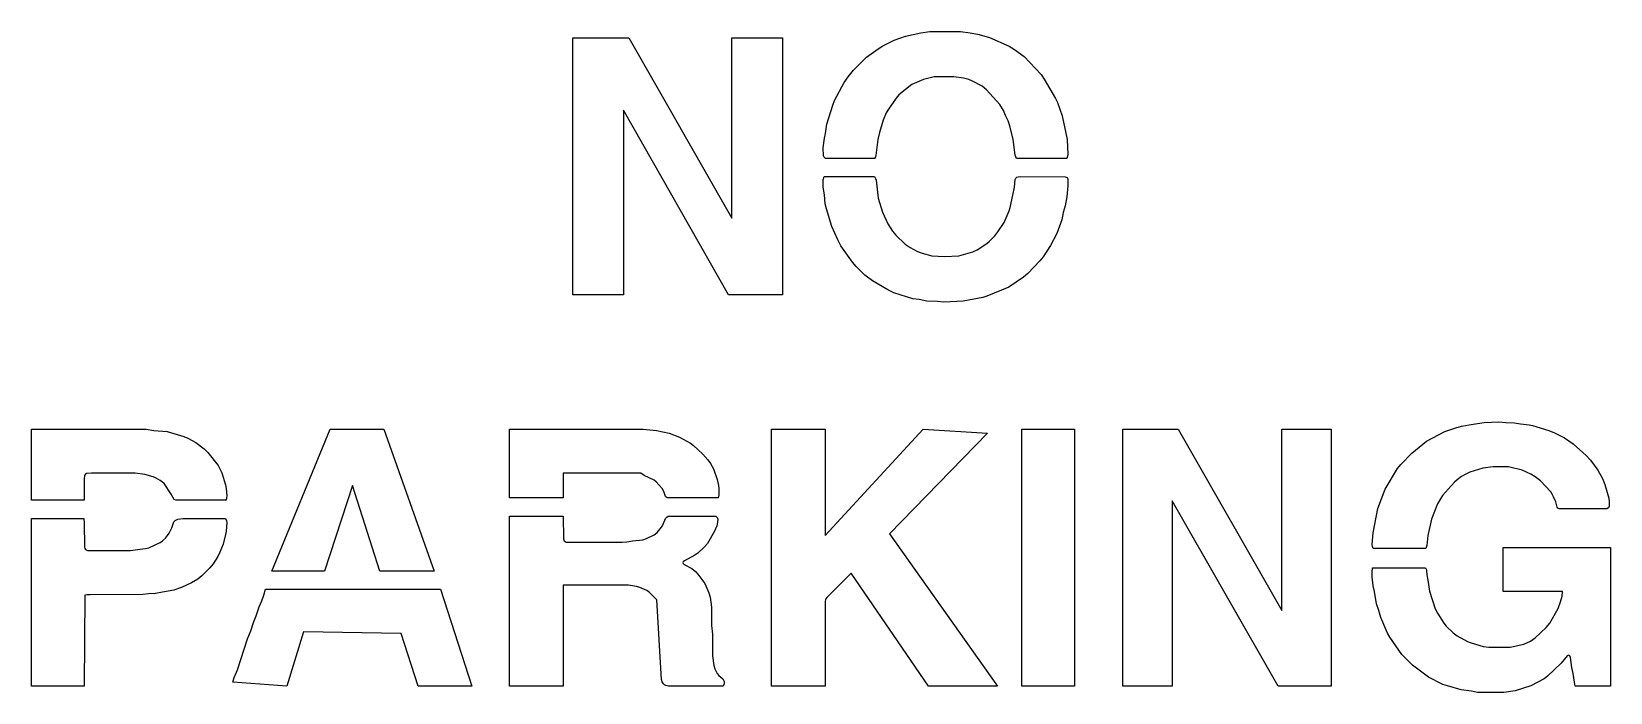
# Model space of a CAD drawing. Header units: inches. Extents: x 3 to 46, y 3 to 21.
import ezdxf

# ---------------------------------------------------------------- set-up
doc = ezdxf.new("R2010")
doc.units = ezdxf.units.IN
doc.header["$MEASUREMENT"] = 0
doc.layers.add('CUT', color=1, linetype='Continuous')

msp = doc.modelspace()

# ---------------------------------------------------------------- linework, layer by layer
at = {"layer": 'CUT'}
for points in [[(17.743, 20.826), (19.264, 20.826), (22.072, 15.915), (22.072, 20.826), (23.447, 20.826), (23.447, 13.83), (21.984, 13.83), (19.118, 18.857), (19.118, 13.83), (17.743, 13.83)], [(31.221, 17.653), (31.217, 17.606), (31.199, 17.547), (29.824, 17.547), (29.788, 17.635), (29.738, 18.059), (29.646, 18.43), (29.596, 18.572), (29.526, 18.716), (29.472, 18.852), (29.374, 19.016), (29.01, 19.411), (28.947, 19.468), (28.885, 19.51), (28.63, 19.648), (28.522, 19.694), (28.378, 19.733), (28.122, 19.771), (27.585, 19.768), (27.288, 19.696), (26.971, 19.557), (26.619, 19.277), (26.544, 19.187), (26.334, 18.888), (26.278, 18.784), (26.19, 18.588), (26.092, 18.252), (26.05, 18.061), (25.997, 17.628), (25.98, 17.586), (25.957, 17.547), (24.624, 17.547), (24.582, 17.576), (24.565, 17.612), (24.56, 17.831), (24.594, 18.097), (24.621, 18.228), (24.658, 18.482), (24.818, 18.994), (24.868, 19.124), (25.135, 19.615), (25.236, 19.767), (25.383, 19.952), (25.735, 20.299), (26.056, 20.533), (26.183, 20.613), (26.491, 20.765), (26.805, 20.878), (27.219, 20.964), (27.463, 20.999), (28.3, 21), (28.565, 20.965), (28.812, 20.916), (29.085, 20.839), (29.624, 20.599), (29.769, 20.508), (30.03, 20.319), (30.496, 19.829), (30.582, 19.706), (30.891, 19.177), (30.937, 19.069), (31.065, 18.704), (31.2, 18.059)], [(24.955, 15.329), (24.791, 15.691), (24.649, 16.176), (24.618, 16.311), (24.593, 16.557), (24.56, 16.76), (24.561, 16.961), (24.584, 17.05), (25.961, 17.05), (25.987, 16.999), (26, 16.954), (26.061, 16.466), (26.171, 16.084), (26.319, 15.762), (26.45, 15.566), (26.535, 15.456), (26.788, 15.209), (26.924, 15.122), (27.13, 15.009), (27.252, 14.967), (27.521, 14.894), (27.865, 14.873), (28.254, 14.892), (28.635, 15), (28.749, 15.059), (29.012, 15.225), (29.093, 15.295), (29.236, 15.44), (29.316, 15.541), (29.486, 15.802), (29.624, 16.116), (29.652, 16.208), (29.728, 16.548), (29.768, 16.76), (29.792, 16.969), (29.807, 17.011), (29.83, 17.033), (29.872, 17.046), (29.944, 17.049), (31.154, 17.045), (31.2, 17.026), (31.219, 16.992), (31.227, 16.797), (31.193, 16.499), (31.154, 16.254), (31.099, 16.069), (31.057, 15.872), (30.919, 15.499), (30.754, 15.173), (30.553, 14.868), (30.458, 14.752), (30.134, 14.408), (30.016, 14.315), (29.619, 14.041), (29.014, 13.789), (28.911, 13.761), (28.368, 13.655), (27.845, 13.631), (27.672, 13.652), (27.383, 13.659), (27.175, 13.703), (27.005, 13.722), (26.483, 13.884), (26.32, 13.966), (25.901, 14.207), (25.697, 14.364), (25.459, 14.597), (25.356, 14.72), (25.038, 15.167)], [(39.519, 6.973), (39.514, 7.029), (39.534, 7.349), (39.666, 8.006), (39.866, 8.539), (40.204, 9.101), (40.293, 9.208), (40.588, 9.521), (40.993, 9.84), (41.486, 10.103), (41.79, 10.21), (41.944, 10.255), (42.265, 10.311), (42.563, 10.352), (42.96, 10.37), (43.153, 10.348), (43.388, 10.343), (43.55, 10.314), (43.784, 10.29), (43.879, 10.272), (44.32, 10.134), (44.478, 10.068), (44.746, 9.931), (44.987, 9.77), (45.337, 9.451), (45.457, 9.329), (45.659, 9.051), (45.78, 8.824), (45.846, 8.665), (45.958, 8.295), (45.97, 8.189), (45.966, 8.076), (45.946, 8.031), (45.903, 8.004), (44.602, 8.004), (44.572, 8.023), (44.551, 8.046), (44.509, 8.188), (44.454, 8.327), (44.416, 8.403), (44.373, 8.464), (44.095, 8.762), (43.949, 8.872), (43.829, 8.943), (43.597, 9.053), (43.228, 9.141), (42.81, 9.144), (42.523, 9.104), (42.174, 8.997), (42.048, 8.938), (41.947, 8.878), (41.825, 8.79), (41.753, 8.725), (41.504, 8.458), (41.43, 8.366), (41.292, 8.137), (41.125, 7.723), (41.027, 7.278), (41, 7.004), (40.97, 6.921), (39.534, 6.921)], [(7.144, 9.975), (7.252, 9.927), (7.477, 9.803), (7.703, 9.638), (7.799, 9.538), (8.078, 9.184), (8.131, 9.091), (8.179, 8.983), (8.281, 8.655), (8.299, 8.55), (8.314, 8.358), (8.312, 8.3), (8.296, 8.239), (6.93, 8.239), (6.886, 8.258), (6.806, 8.398), (6.608, 8.688), (6.5, 8.773), (6.378, 8.841), (6.31, 8.869), (6.089, 8.932), (5.822, 8.968), (4.63, 8.97), (4.497, 8.959), (4.467, 8.942), (4.445, 8.905), (4.434, 8.816), (4.43, 8.239), (3, 8.239), (3, 8.431), (3, 10.17), (6.123, 10.169), (6.327, 10.138), (6.69, 10.105)], [(11.742, 8.636), (10.976, 6.307), (9.541, 6.307), (11.13, 10.171), (12.594, 10.171), (13.963, 6.307), (12.487, 6.307)], [(20.948, 9.791), (21.031, 9.724), (21.284, 9.49), (21.42, 9.339), (21.492, 9.232), (21.569, 9.091), (21.676, 8.799), (21.711, 8.638), (21.72, 8.555), (21.718, 8.386), (21.696, 8.297), (20.312, 8.297), (20.269, 8.341), (20.221, 8.471), (20.174, 8.554), (20.012, 8.738), (19.952, 8.781), (19.681, 8.909), (19.59, 8.97), (17.482, 8.97), (17.474, 8.297), (16.017, 8.297), (16.017, 10.17), (19.654, 10.17), (20.016, 10.135), (20.366, 10.063), (20.648, 9.957)], [(24.617, 10.171), (24.617, 7.272), (27.286, 10.171), (29.038, 10.059), (26.362, 7.321), (29.31, 3.174), (27.425, 3.174), (25.319, 6.248), (24.655, 5.584), (24.633, 5.553), (24.621, 5.522), (24.617, 5.488), (24.617, 3.174), (23.154, 3.174), (23.154, 10.171)], [(29.97, 10.171), (31.403, 10.171), (31.403, 3.174), (29.97, 3.174)], [(36.954, 3.174), (34.065, 8.221), (34.065, 3.174), (32.72, 3.174), (32.72, 10.171), (34.228, 10.171), (37.049, 5.236), (37.049, 10.171), (38.395, 10.171), (38.395, 3.174)], [(4.522, 6.868), (5.69, 6.864), (5.884, 6.896), (6.107, 6.92), (6.189, 6.94), (6.501, 7.083), (6.57, 7.132), (6.647, 7.206), (6.703, 7.27), (6.748, 7.342), (6.819, 7.487), (6.877, 7.645), (6.909, 7.687), (6.985, 7.718), (7.126, 7.741), (8.282, 7.741), (8.306, 7.671), (8.315, 7.629), (8.301, 7.396), (8.286, 7.301), (8.218, 7.035), (8.131, 6.816), (8.075, 6.7), (7.946, 6.502), (7.856, 6.396), (7.636, 6.176), (7.527, 6.088), (7.353, 5.982), (7.081, 5.854), (6.877, 5.789), (6.567, 5.728), (6.376, 5.697), (6.186, 5.688), (6.034, 5.665), (4.595, 5.662), (4.513, 5.655), (4.453, 5.646), (4.433, 3.174), (3, 3.174), (3, 7.741), (4.419, 7.741), (4.433, 7.621), (4.438, 6.958), (4.447, 6.922), (4.466, 6.893)], [(21.407, 7.06), (21.323, 6.963), (21.145, 6.792), (21.066, 6.738), (20.785, 6.585), (20.75, 6.558), (20.739, 6.535), (20.746, 6.511), (20.769, 6.487), (20.981, 6.372), (21.081, 6.292), (21.149, 6.224), (21.337, 5.964), (21.445, 5.715), (21.477, 5.591), (21.514, 5.324), (21.518, 4.82), (21.545, 4.584), (21.547, 3.993), (21.58, 3.737), (21.605, 3.646), (21.673, 3.514), (21.719, 3.458), (21.822, 3.371), (21.849, 3.332), (21.86, 3.296), (21.862, 3.248), (21.853, 3.216), (21.833, 3.174), (20.345, 3.174), (20.307, 3.179), (20.271, 3.191), (20.242, 3.207), (20.213, 3.231), (20.191, 3.257), (20.172, 3.29), (20.156, 3.354), (20.026, 5.523), (19.833, 5.722), (19.755, 5.775), (19.568, 5.855), (19.477, 5.885), (19.253, 5.921), (19.126, 5.926), (17.48, 5.926), (17.48, 3.174), (16.017, 3.174), (16.017, 7.799), (17.475, 7.799), (17.486, 7.179), (17.508, 7.131), (17.563, 7.097), (19.085, 7.097), (19.213, 7.101), (19.364, 7.13), (19.651, 7.16), (19.751, 7.195), (19.952, 7.296), (20.039, 7.357), (20.124, 7.452), (20.181, 7.542), (20.267, 7.735), (20.297, 7.77), (20.337, 7.799), (21.634, 7.799), (21.673, 7.765), (21.688, 7.716), (21.685, 7.635), (21.663, 7.541), (21.601, 7.394)], [(46, 3.174), (45.044, 3.174), (45.023, 3.276), (44.988, 3.519), (44.952, 3.681), (44.91, 3.952), (44.894, 3.993), (44.86, 4.018), (44.823, 3.993), (44.654, 3.793), (44.287, 3.447), (44.195, 3.373), (43.836, 3.18), (43.407, 3.044), (43.098, 3), (42.38, 3.002), (42.218, 3.032), (41.932, 3.069), (41.56, 3.176), (41.439, 3.22), (41.047, 3.42), (40.607, 3.745), (40.32, 4.036), (39.992, 4.501), (39.932, 4.615), (39.744, 5.037), (39.691, 5.23), (39.627, 5.411), (39.575, 5.75), (39.542, 5.901), (39.511, 6.147), (39.507, 6.273), (39.518, 6.394), (40.96, 6.394), (40.982, 6.357), (40.993, 6.325), (41.003, 6.203), (41.031, 6.062), (41.069, 5.754), (41.228, 5.275), (41.288, 5.162), (41.46, 4.89), (41.53, 4.809), (41.713, 4.627), (41.823, 4.543), (42.103, 4.384), (42.203, 4.347), (42.533, 4.251), (42.692, 4.229), (43.271, 4.231), (43.64, 4.317), (43.825, 4.4), (43.948, 4.485), (44.254, 4.77), (44.346, 4.888), (44.578, 5.287), (44.641, 5.469), (44.683, 5.623), (44.691, 5.75), (43.075, 5.75), (43.075, 6.951), (46, 6.951)], [(14.992, 3.174), (13.531, 3.174), (13.063, 4.609), (10.404, 4.654), (9.948, 3.174), (8.479, 3.277), (8.519, 3.405), (8.605, 3.612), (8.881, 4.461), (8.974, 4.676), (9.041, 4.902), (9.121, 5.087), (9.195, 5.333), (9.27, 5.498), (9.322, 5.65), (9.373, 5.809), (14.139, 5.809)]]:
    msp.add_lwpolyline(points, close=True, dxfattribs=at)

doc.saveas('drawing.dxf')
